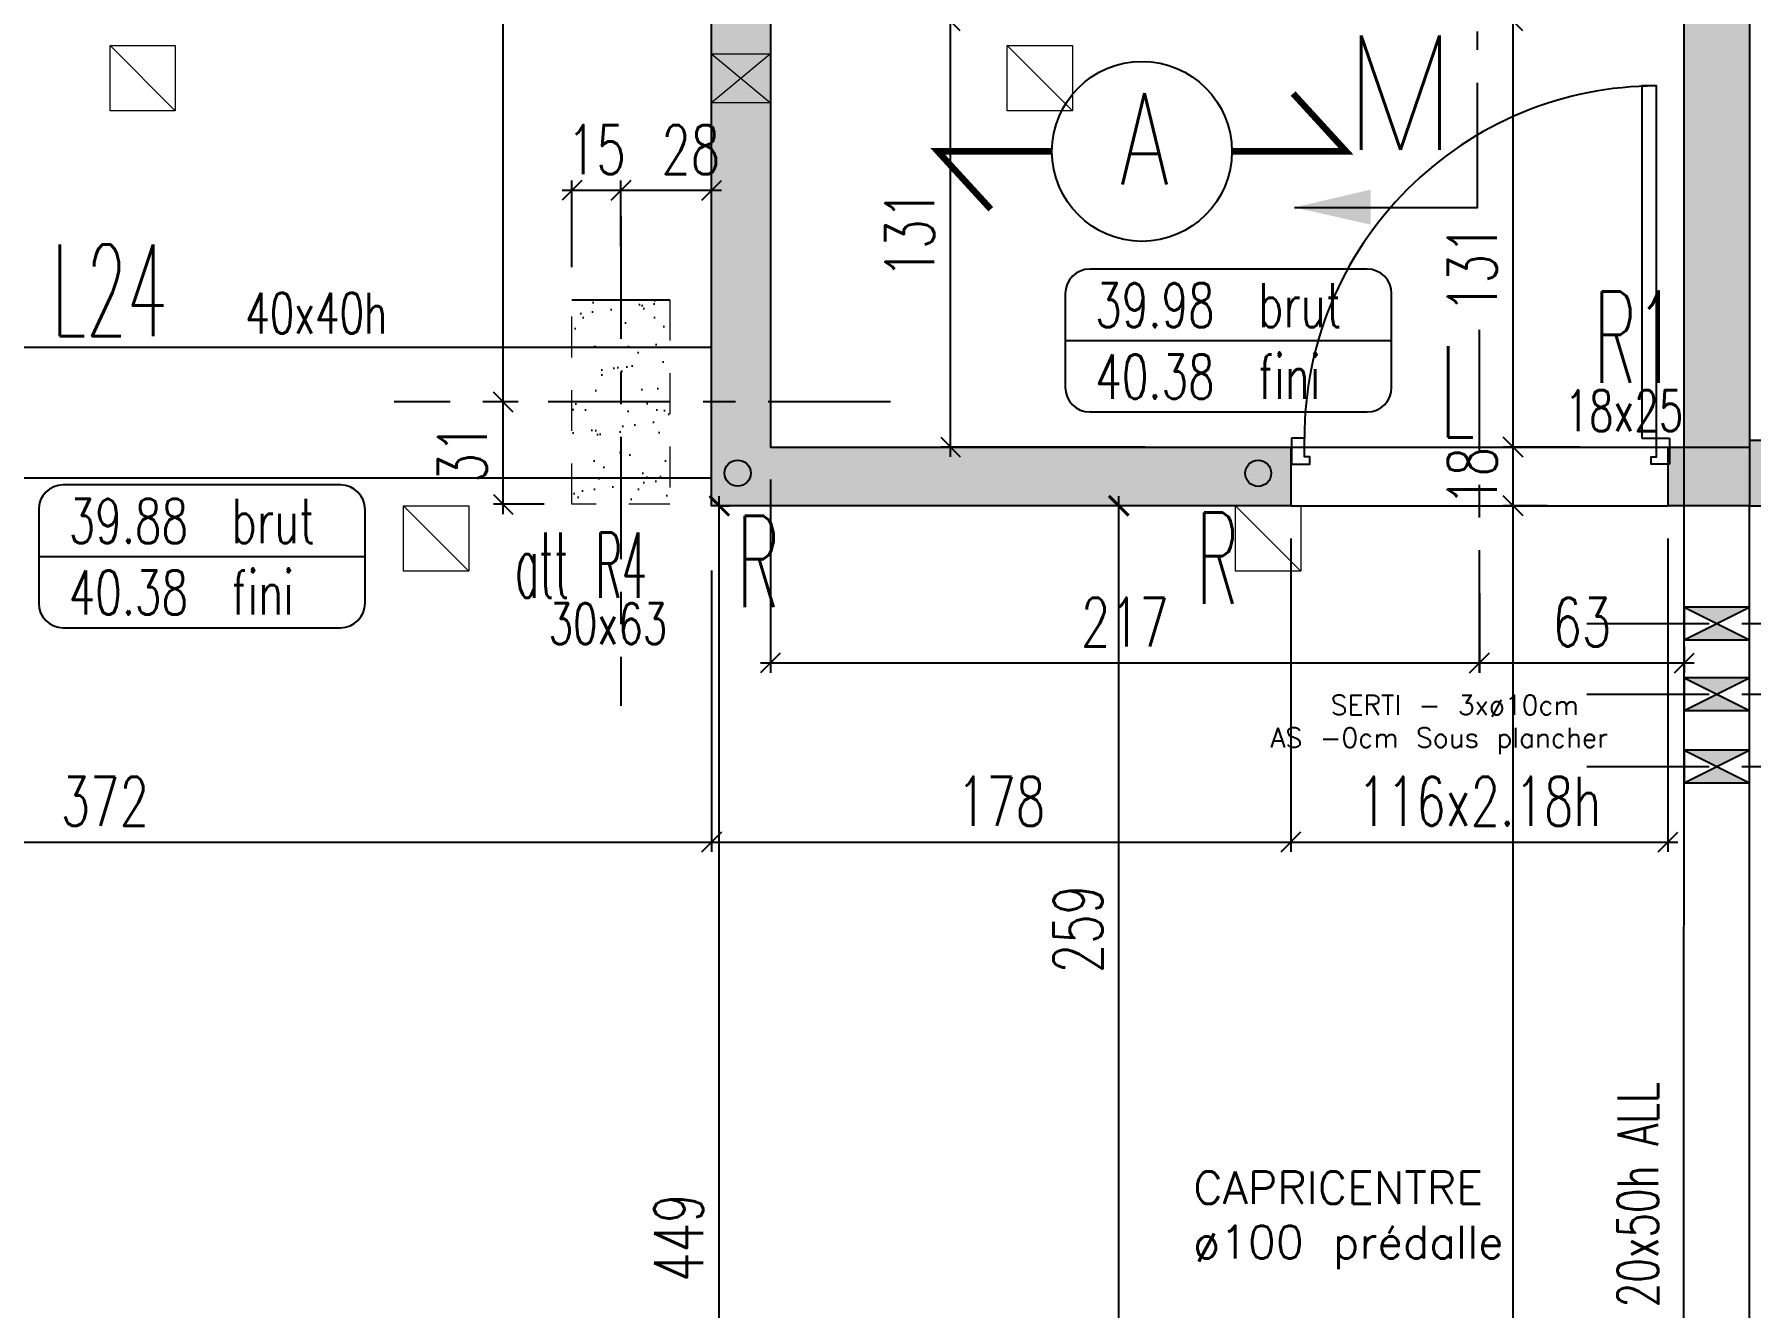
# Model space of a CAD drawing. Extents: x 308 to 787, y -199 to -146.
# Drawn here: x 398.71 to 403.97, y -174.08 to -170.18 of the extents above; entities that cross this region are included whole.
import ezdxf
from ezdxf.enums import TextEntityAlignment as Align

# ---------------------------------------------------------------- set-up
doc = ezdxf.new("R2010")
doc.units = 0
doc.header["$LTSCALE"] = 0.5
doc.header["$MEASUREMENT"] = 0
for name, pattern in [('AXES2', [1.125, 0.75, -0.125, 0.125, -0.125]), ('CACHE', [0.375, 0.25, -0.125]), ('CONTINU', [0]), ('DISCONTINU2', [0.375, 0.25, -0.125])]:
    doc.linetypes.add(name, pattern=pattern)
doc.layers.get('0').update_dxf_attribs({"linetype": 'CONTINUOUS'})
doc.layers.get('DEFPOINTS').update_dxf_attribs({"linetype": 'CONTINUOUS'})
doc.layers.add('00 - RESERVATIONS SPEC Plombier', color=90, linetype='CONTINUOUS', lineweight=20)
for name, color, linetype in [('_ SERTI RESERVATION', 210, 'CACHE'), ('AXES', 6, 'AXES2'), ('COTATION', 7, 'CONTINUOUS'), ('HABILLAGE', 7, 'CONTINUOUS'), ('MURS', 3, 'CONTINUOUS'), ('PLANCHER', 7, 'CONTINUOUS'), ('POCHAGE', 254, 'CONTINUOUS'), ('POTEAUX', 1, 'CONTINUOUS'), ('POUTRES', 2, 'CONTINUOUS'), ('RAID', 1, 'CONTINUOUS'), ('RDC', 7, 'DISCONTINU2'), ('REP-COUPES', 5, 'CONTINUOUS'), ('REPERAGE', 4, 'CONTINUOUS'), ('REPERE-POUT', 4, 'CONTINUOUS'), ('REPERE-RAID', 4, 'CONTINUOUS')]:
    doc.layers.add(name, color=color, linetype=linetype)
doc.styles.add('ROMANS8', font='romans.shx', dxfattribs={"width": 0.7})
doc.styles.get("Standard").update_dxf_attribs({"font": 'txt.shx'})
doc.dimstyles.new('COT50 cm', dxfattribs={"dimtxt": 0.15, "dimasz": 0.06, "dimexe": 0.03, "dimexo": 0.1, "dimgap": 0.05, "dimtad": 1, "dimdec": 0, "dimlfac": 100, "dimzin": 0, "dimdsep": 46, "dimtxsty": 'ROMANS8', "dimblk1": 'OBLIQUE', "dimblk2": 'OBLIQUE', "dimsah": 1, "dimcen": 0.03, "dimdle": 0.03, "dimclrt": 1, "dimadec": 0, "dimazin": 0, "dimtfac": 1, "dimtdec": 0, "dimtmove": 0, "dimatfit": 3, "dimfxl": 0, "dimtolj": 1, "dimtzin": 0, "dimlwd": -1, "dimlwe": -1, "dimarcsym": 0})
pattern_1 = [(37.50000000000001, (-513.7932252132141, 160.441264554556), (-0.004409535067672572, 0.1348776638309211), [0, -0.1064, 0, -0.119, 0, -0.11375]), (7.499999999999999, (-513.7932252132141, 160.441264554556), (0.1238843693687409, 0.1975502245660818), [0, -0.0574, 0, -0.09590000000000001, 0, -0.03675]), (327.5, (-513.8793252132141, 160.441264554556), (0.2179899303226047, 0.000396133747587546), [0, -0.035, 0, -0.126, 0, -0.1645]), (317.5, (-513.8793252132141, 160.441264554556), (0.2104288623200606, 0.06143728954539746), [0, -0.0175, 0, -0.0826, 0, -0.09450000000000001])]

# ---------------------------------------------------------------- blocks, each defined once
blk = doc.blocks.new('139')
at = {"layer": 'HABILLAGE', "color": 7}
blk.add_line((-0.6647674193192543, 0), (0.6647674193192543, 0), dxfattribs=at)
at = {"layer": 'HABILLAGE'}
blk.add_lwpolyline([(-0.5647674193192529, -0.2909585148416696), (0.5647674193192636, -0.2909585148416696, 0.414213562373095), (0.6647674193192632, -0.1909585148416681), (0.6647674193192614, 0.1909585148416717, 0.414213562373095), (0.5647674193192618, 0.2909585148416731), (-0.5647674193192529, 0.2909585148416767, 0.4142135623730961), (-0.6647674193192525, 0.1909585148416753), (-0.6647674193192525, -0.1909585148416681, 0.414213562373095)], format="xyb", close=True, dxfattribs=at)
at = {"layer": 'HABILLAGE', "color": 1, "width": 0.7}
for s, p in [('brut', (0.1214602672022504, 0.05395632803437067)), ('fini', (0.1214602672022504, -0.2370021868072989))]:
    blk.add_text(s, height=0.18, dxfattribs=at).set_placement(p)
for tag, p in [('NIVBRUT', (-0.5425253203965941, 0.05395632803437067)), ('NIVFINI', (-0.5425253203965941, -0.2370021868072989))]:
    blk.add_attdef(tag, p, '', height=0.18, dxfattribs=at)
blk = doc.blocks.new('_Oblique')
at = {"layer": 'COTATION', "color": 0, "lineweight": -2}
blk.add_line((-0.5, -0.5), (0.5, 0.5), dxfattribs=at)
blk = doc.blocks.new('*D399')
at = {"layer": 'COTATION', "color": 0, "transparency": 16777216}
for p, q in [((400.1957446277543, -171.308254149688), (400.1198560674894, -171.308254149688)), ((400.1498560674894, -171.6516713990071), (400.1498560674894, -171.278254149688)), ((400.2755041189919, -171.6216713990071), (400.1198560674894, -171.6216713990071))]:
    blk.add_line(p, q, dxfattribs=at)
at = {"layer": 'DEFPOINTS', "color": 0, "transparency": 16777216}
for p in [(400.1498560674894, -171.308254149688), (400.2957446277543, -171.308254149688), (400.3755041189919, -171.6216713990071)]:
    blk.add_point(p, dxfattribs=at)
at = {"layer": 'COTATION', "color": 0, "transparency": 16777216, "xscale": 0.06, "yscale": 0.06, "zscale": 0.06}
for p, rotation in [((400.1498560674894, -171.308254149688), 90), ((400.1498560674894, -171.6216713990071), 270)]:
    blk.add_blockref('_Oblique', p, dxfattribs=dict(at, rotation=rotation))
at = {"layer": 'COTATION', "color": 1, "transparency": 16777216, "insert": (400.0248560674895, -171.4649627743475), "char_height": 0.15, "attachment_point": 5, "rotation": 90, "style": 'ROMANS8'}
blk.add_mtext('\\A1;31', dxfattribs=at)
blk = doc.blocks.new('*D400')
at = {"layer": 'COTATION', "color": 0, "transparency": 16777216}
for p, q in [((400.1498560674894, -171.338254149688), (400.1498560674894, -167.6265774076013)), ((400.4496150873275, -167.6565774076013), (400.1198560674894, -167.6565774076013)), ((400.1957446277543, -171.308254149688), (400.1198560674894, -171.308254149688))]:
    blk.add_line(p, q, dxfattribs=at)
at = {"layer": 'DEFPOINTS', "color": 0, "transparency": 16777216}
for p in [(400.1498560674894, -167.6565774076013), (400.5496150873275, -167.6565774076013), (400.2957446277543, -171.308254149688)]:
    blk.add_point(p, dxfattribs=at)
at = {"layer": 'COTATION', "color": 0, "transparency": 16777216, "xscale": 0.06, "yscale": 0.06, "zscale": 0.06}
for p, rotation in [((400.1498560674894, -167.6565774076013), 90), ((400.1498560674894, -171.308254149688), 270)]:
    blk.add_blockref('_Oblique', p, dxfattribs=dict(at, rotation=rotation))
at = {"layer": 'COTATION', "color": 1, "transparency": 16777216, "insert": (400.0248560674895, -169.4824157786446), "char_height": 0.15, "attachment_point": 5, "rotation": 90, "style": 'ROMANS8'}
blk.add_mtext('\\A1;365', dxfattribs=at)
blk = doc.blocks.new('*D402')
at = {"layer": 'COTATION', "color": 0, "transparency": 16777216}
for p, q in [((401.5207364921657, -171.4762649828818), (401.5207364921657, -170.1109973541599)), ((402.1792501018343, -170.1409973541599), (401.4907364921658, -170.1409973541599)), ((402.1174753527847, -171.4462649828818), (401.4907364921658, -171.4462649828818))]:
    blk.add_line(p, q, dxfattribs=at)
at = {"layer": 'DEFPOINTS', "color": 0, "transparency": 16777216}
for p in [(401.5207364921657, -170.1409973541599), (402.2792501018344, -170.1409973541599), (402.2174753527847, -171.4462649828818)]:
    blk.add_point(p, dxfattribs=at)
at = {"layer": 'COTATION', "color": 0, "transparency": 16777216, "xscale": 0.06, "yscale": 0.06, "zscale": 0.06}
for p, rotation in [((401.5207364921657, -170.1409973541599), 90), ((401.5207364921657, -171.4462649828818), 270)]:
    blk.add_blockref('_Oblique', p, dxfattribs=dict(at, rotation=rotation))
at = {"layer": 'COTATION', "color": 1, "transparency": 16777216, "insert": (401.3957364921658, -170.7936311685208), "char_height": 0.15, "attachment_point": 5, "rotation": 90, "style": 'ROMANS8'}
blk.add_mtext('\\A1;131', dxfattribs=at)
blk = doc.blocks.new('*D412')
at = {"layer": 'COTATION', "color": 0, "transparency": 16777216}
for p, q in [((403.3496629990657, -171.6261835540025), (403.2148572107492, -171.6261835540025)), ((403.2448572107492, -176.9095014521245), (403.2448572107492, -171.5961835540025)), ((403.6665651948871, -176.8795014521245), (403.2148572107492, -176.8795014521245))]:
    blk.add_line(p, q, dxfattribs=at)
at = {"layer": 'DEFPOINTS', "color": 0, "transparency": 16777216}
for p in [(403.2448572107492, -171.6261835540025), (403.4496629990657, -171.6261835540025), (403.7665651948872, -176.8795014521245)]:
    blk.add_point(p, dxfattribs=at)
at = {"layer": 'COTATION', "color": 0, "transparency": 16777216, "xscale": 0.06, "yscale": 0.06, "zscale": 0.06}
for p, rotation in [((403.2448572107492, -171.6261835540025), 90), ((403.2448572107492, -176.8795014521245), 270)]:
    blk.add_blockref('_Oblique', p, dxfattribs=dict(at, rotation=rotation))
at = {"layer": 'COTATION', "color": 1, "transparency": 16777216, "insert": (403.1198572107492, -174.2528425030634), "char_height": 0.15, "attachment_point": 5, "rotation": 90, "style": 'ROMANS8'}
blk.add_mtext('\\A1;525', dxfattribs=at)
blk = doc.blocks.new('*D413')
at = {"layer": 'COTATION', "color": 0, "transparency": 16777216}
for p, q in [((403.2448572107492, -171.6561835540025), (403.2448572107492, -171.4162649828818)), ((403.448304114191, -171.4462649828818), (403.2148572107492, -171.4462649828818)), ((403.3496629990657, -171.6261835540025), (403.2148572107492, -171.6261835540025))]:
    blk.add_line(p, q, dxfattribs=at)
at = {"layer": 'DEFPOINTS', "color": 0, "transparency": 16777216}
for p in [(403.2448572107492, -171.4462649828818), (403.5483041141911, -171.4462649828818), (403.4496629990657, -171.6261835540025)]:
    blk.add_point(p, dxfattribs=at)
at = {"layer": 'COTATION', "color": 0, "transparency": 16777216, "xscale": 0.06, "yscale": 0.06, "zscale": 0.06}
for p, rotation in [((403.2448572107492, -171.4462649828818), 90), ((403.2448572107492, -171.6261835540025), 270)]:
    blk.add_blockref('_Oblique', p, dxfattribs=dict(at, rotation=rotation))
at = {"layer": 'COTATION', "color": 1, "transparency": 16777216, "insert": (403.1198572107492, -171.5362149708023), "char_height": 0.15, "attachment_point": 5, "rotation": 90, "style": 'ROMANS8'}
blk.add_mtext('\\A1;18', dxfattribs=at)
blk = doc.blocks.new('*D414')
at = {"layer": 'COTATION', "color": 0, "transparency": 16777216}
for p, q in [((403.2448572107492, -171.4762649828818), (403.2448572107492, -170.1109973541599)), ((403.5454651172867, -170.1409973541599), (403.2148572107492, -170.1409973541599)), ((403.448304114191, -171.4462649828818), (403.2148572107492, -171.4462649828818))]:
    blk.add_line(p, q, dxfattribs=at)
at = {"layer": 'DEFPOINTS', "color": 0, "transparency": 16777216}
for p in [(403.2448572107492, -170.1409973541599), (403.6454651172867, -170.1409973541599), (403.5483041141911, -171.4462649828818)]:
    blk.add_point(p, dxfattribs=at)
at = {"layer": 'COTATION', "color": 0, "transparency": 16777216, "xscale": 0.06, "yscale": 0.06, "zscale": 0.06}
for p, rotation in [((403.2448572107492, -170.1409973541599), 90), ((403.2448572107492, -171.4462649828818), 270)]:
    blk.add_blockref('_Oblique', p, dxfattribs=dict(at, rotation=rotation))
at = {"layer": 'COTATION', "color": 1, "transparency": 16777216, "insert": (403.1198572107492, -170.8995463277377), "char_height": 0.15, "attachment_point": 5, "rotation": 90, "style": 'ROMANS8'}
blk.add_mtext('\\A1;131', dxfattribs=at)
blk = doc.blocks.new('*D528')
at = {"layer": 'COTATION', "color": 0, "transparency": 16777216}
for p, q in [((400.7885690225652, -171.8241375556732), (400.7885690225652, -172.6868167271198)), ((397.0696500212317, -172.2167728875051), (397.0696500212317, -172.6868167271198)), ((397.0396500212318, -172.6568167271198), (400.8185690225652, -172.6568167271198))]:
    blk.add_line(p, q, dxfattribs=at)
at = {"layer": 'DEFPOINTS', "color": 0, "transparency": 16777216}
for p in [(400.7885690225652, -171.7241375556732), (397.0696500212317, -172.1167728875051), (400.7885690225652, -172.6568167271198)]:
    blk.add_point(p, dxfattribs=at)
at = {"layer": 'COTATION', "color": 0, "transparency": 16777216, "xscale": 0.06, "yscale": 0.06, "zscale": 0.06, "rotation": 180}
blk.add_blockref('_Oblique', (397.0696500212317, -172.6568167271198), dxfattribs=at)
at = {"layer": 'COTATION', "color": 0, "transparency": 16777216, "xscale": 0.06, "yscale": 0.06, "zscale": 0.06}
blk.add_blockref('_Oblique', (400.7885690225652, -172.6568167271198), dxfattribs=at)
at = {"layer": 'COTATION', "color": 1, "transparency": 16777216, "insert": (398.9291095218985, -172.5318167271198), "char_height": 0.15, "attachment_point": 5, "style": 'ROMANS8'}
blk.add_mtext('\\A1;372', dxfattribs=at)
blk = doc.blocks.new('*D529')
at = {"layer": 'COTATION', "color": 0, "transparency": 16777216}
for p, q in [((402.5636969455641, -171.7262741571066), (402.5636969455641, -172.6868167271198)), ((400.7885690225652, -172.3018607578928), (400.7885690225652, -172.6868167271198)), ((400.7585690225652, -172.6568167271198), (402.5936969455641, -172.6568167271198))]:
    blk.add_line(p, q, dxfattribs=at)
at = {"layer": 'DEFPOINTS', "color": 0, "transparency": 16777216}
for p in [(402.5636969455641, -171.6262741571066), (400.7885690225652, -172.2018607578928), (402.5636969455641, -172.6568167271198)]:
    blk.add_point(p, dxfattribs=at)
at = {"layer": 'COTATION', "color": 0, "transparency": 16777216, "xscale": 0.06, "yscale": 0.06, "zscale": 0.06, "rotation": 180}
blk.add_blockref('_Oblique', (400.7885690225652, -172.6568167271198), dxfattribs=at)
at = {"layer": 'COTATION', "color": 0, "transparency": 16777216, "xscale": 0.06, "yscale": 0.06, "zscale": 0.06}
blk.add_blockref('_Oblique', (402.5636969455641, -172.6568167271198), dxfattribs=at)
at = {"layer": 'COTATION', "color": 1, "transparency": 16777216, "insert": (401.6761329840647, -172.5318167271198), "char_height": 0.15, "attachment_point": 5, "style": 'ROMANS8'}
blk.add_mtext('\\A1;178', dxfattribs=at)
blk = doc.blocks.new('*D530')
at = {"layer": 'COTATION', "color": 0, "transparency": 16777216}
for p, q in [((402.5636969455641, -171.7262741571066), (402.5636969455641, -172.6868167271198)), ((403.7196105694064, -171.7262645355381), (403.7196105694064, -172.6868167271198)), ((402.5336969455641, -172.6568167271198), (403.7496105694064, -172.6568167271198))]:
    blk.add_line(p, q, dxfattribs=at)
at = {"layer": 'DEFPOINTS', "color": 0, "transparency": 16777216}
for p in [(402.5636969455641, -171.6262741571066), (403.7196105694064, -171.6262645355381), (403.7196105694064, -172.6568167271198)]:
    blk.add_point(p, dxfattribs=at)
at = {"layer": 'COTATION', "color": 0, "transparency": 16777216, "xscale": 0.06, "yscale": 0.06, "zscale": 0.06, "rotation": 180}
blk.add_blockref('_Oblique', (402.5636969455641, -172.6568167271198), dxfattribs=at)
at = {"layer": 'COTATION', "color": 0, "transparency": 16777216, "xscale": 0.06, "yscale": 0.06, "zscale": 0.06}
blk.add_blockref('_Oblique', (403.7196105694064, -172.6568167271198), dxfattribs=at)
at = {"layer": 'COTATION', "color": 1, "transparency": 16777216, "insert": (403.1416458094815, -172.5318167271198), "char_height": 0.15, "attachment_point": 5, "style": 'ROMANS8'}
blk.add_mtext('\\A1;116x2.18h', dxfattribs=at)
blk = doc.blocks.new('*D776')
at = {"layer": 'COTATION', "color": 0, "transparency": 16777216}
for p, q in [((400.3605337904756, -170.8948369003688), (400.3605337904756, -170.6295828510201)), ((400.510533803738, -170.8307705062813), (400.510533803738, -170.6295828510201)), ((400.3305337904757, -170.6595828510201), (400.540533803738, -170.6595828510201))]:
    blk.add_line(p, q, dxfattribs=at)
at = {"layer": 'DEFPOINTS', "color": 0, "transparency": 16777216}
for p in [(400.510533803738, -170.6595828510201), (400.510533803738, -170.9307705062813), (400.3605337904756, -170.9948369003688)]:
    blk.add_point(p, dxfattribs=at)
at = {"layer": 'COTATION', "color": 0, "transparency": 16777216, "xscale": 0.06, "yscale": 0.06, "zscale": 0.06, "rotation": 180}
blk.add_blockref('_Oblique', (400.3605337904756, -170.6595828510201), dxfattribs=at)
at = {"layer": 'COTATION', "color": 0, "transparency": 16777216, "xscale": 0.06, "yscale": 0.06, "zscale": 0.06}
blk.add_blockref('_Oblique', (400.510533803738, -170.6595828510201), dxfattribs=at)
at = {"layer": 'COTATION', "color": 1, "transparency": 16777216, "insert": (400.4355337971068, -170.5345828510201), "char_height": 0.15, "attachment_point": 5, "style": 'ROMANS8'}
blk.add_mtext('\\A1;15', dxfattribs=at)
blk = doc.blocks.new('*D777')
at = {"layer": 'COTATION', "color": 0, "transparency": 16777216}
for p, q in [((400.510533803738, -170.8307705062813), (400.510533803738, -170.6295828510201)), ((400.7885690751632, -170.8088881466471), (400.7885690751632, -170.6295828510201)), ((400.480533803738, -170.6595828510201), (400.8185690751632, -170.6595828510201))]:
    blk.add_line(p, q, dxfattribs=at)
at = {"layer": 'DEFPOINTS', "color": 0, "transparency": 16777216}
for p in [(400.7885690751632, -170.6595828510201), (400.510533803738, -170.9307705062813), (400.7885690751632, -170.9088881466471)]:
    blk.add_point(p, dxfattribs=at)
at = {"layer": 'COTATION', "color": 0, "transparency": 16777216, "xscale": 0.06, "yscale": 0.06, "zscale": 0.06, "rotation": 180}
blk.add_blockref('_Oblique', (400.510533803738, -170.6595828510201), dxfattribs=at)
at = {"layer": 'COTATION', "color": 0, "transparency": 16777216, "xscale": 0.06, "yscale": 0.06, "zscale": 0.06}
blk.add_blockref('_Oblique', (400.7885690751632, -170.6595828510201), dxfattribs=at)
at = {"layer": 'COTATION', "color": 1, "transparency": 16777216, "insert": (400.7245514460818, -170.5345828510201), "char_height": 0.15, "attachment_point": 5, "style": 'ROMANS8'}
blk.add_mtext('\\A1;28', dxfattribs=at)
blk = doc.blocks.new('A$C6B096A38')
at = {"layer": 'POCHAGE'}
h = blk.add_hatch(dxfattribs=at)
h.set_pattern_fill('AR-SAND', color=0, scale=0.07)
h.set_pattern_definition(pattern_1)
h.paths.add_polyline_path([(43.51384983912067, -7.159253976344189), (42.1366041614026, -7.159253976344189), (42.1366041614026, -4.60000000118859), (44.71041030049469, -4.600000345755063), (44.71041030049469, -9.075000001186282), (44.89048840896862, -9.075000001186282), (44.89048840896862, -4.60000000118859), (50.79378619422778, -4.60000000118859), (50.79378619422778, -9.280000001191524), (50.97378144450431, -9.280000001191524), (50.97378144450431, -4.60000000118859), (54.69246336292031, -4.60000000265191), (54.69237688321232, -7.305312413242916), (54.87249698720825, -7.305312411779596), (54.87249699585118, -4.61999999164982), (57.67369989422536, -4.6200000011886), (57.67369989422536, -11.18499999999764), (57.87342514671025, -11.1849999809821), (57.8737814443557, -4.420000001191511), (38.35689072228956, -4.420000001191511), (38.35689072228956, -4.60000000118859), (41.95661589450651, -4.60000000118859), (41.95661589450651, -7.509253976342734), (42.13660416140203, -7.509253976342734), (42.13660416140192, -7.339253976341269), (43.33384983919586, -7.339253976341269), (43.33384983919586, -9.075000001186282), (43.51384983912067, -9.075000001186282)])
h = blk.add_hatch(dxfattribs=at)
h.set_pattern_fill('AR-SAND', color=0, scale=0.07)
h.set_pattern_definition(pattern_1)
h.paths.add_polyline_path([(54.56466524027292, -10.55357191681833), (54.26466521374823, -10.55357191681833), (54.26424544595193, -11.18040641545667), (54.56424547232655, -11.18040641545667)])
at = {"layer": 'RDC', "linetype": 'CACHE', "lineweight": 15}
for points in [[(57.87342514671025, -11.1849999809821), (57.67369989422536, -11.18499999999764), (57.67369989422536, -4.6200000011886), (54.87249699585118, -4.61999999164982), (54.87249698720825, -7.305312411779596), (54.69237688321232, -7.305312413242916), (54.69246336292031, -4.60000000265191), (50.97378144450431, -4.60000000118859), (50.97378144450431, -9.280000001191524), (50.79378619422778, -9.280000001191524), (50.79378619422778, -4.60000000118859), (44.89048840896862, -4.60000000118859)], [(38.35689072228956, -4.420000001191511), (57.8737814443557, -4.420000001191511), (57.87342514671025, -11.1849999809821)]]:
    blk.add_lwpolyline(points, dxfattribs=at)
blk.add_lwpolyline([(54.56424547232655, -11.18040641545667), (54.26424544595193, -11.18040641545667), (54.26466521374823, -10.55357191681833), (54.56466524027292, -10.55357191681833)], close=True, dxfattribs=at)
blk = doc.blocks.new('A$C107C5660')
for p, q in [((5.960464477539062e-07, 7.450580596923828e-09), (1.788139343261719e-06, 0.07000000774860382)), ((1.019593834877014, -1.49458646774292e-05), (1.01959502696991, 0.0699850544333458))]:
    blk.add_line(p, q)
for points in [[(1.788139343261719e-06, 0.07000000774860382), (0.01750171184539795, 0.06999971717596054), (0.01750171184539795, 0.06999971717596054), (0.05000174045562744, 0.06999918073415756), (0.05000138282775879, 0.0499991774559021), (0.03500139713287354, 0.0499994307756424), (0.03500056266784668, -5.736947059631348e-07), (0.02500057220458984, -4.097819328308105e-07), (0.02500057220458984, -4.097819328308105e-07), (5.960464477539062e-07, 7.450580596923828e-09)], [(1.01959502696991, 0.0699850544333458), (0.9870949983596802, 0.06998559087514877), (0.9870949983596802, 0.06998559087514877), (0.9695950746536255, 0.06998588144779205), (0.9695947170257568, 0.04998588562011719), (0.9845947027206421, 0.04998563230037689), (0.9845938682556152, -1.436471939086914e-05), (0.9945938587188721, -1.453608274459839e-05), (0.9945938587188721, -1.453608274459839e-05), (1.019593834877014, -1.49458646774292e-05)]]:
    blk.add_lwpolyline(points)
blk.add_lwpolyline([(0.07500028610229492, -1.057982444763184e-06), (0.03500056266784668, -5.736947059631348e-07), (0.03498458862304688, -0.9495939016342163), (0.07498431205749512, -0.9495943859219551)], close=True)
blk.add_arc((0.03500020503997803, -1.492351293563843e-05), 0.9495789677293888, 269.9990437735163, 359.9990476154977)
blk = doc.blocks.new('*D1016')
at = {"layer": 'COTATION', "color": 0, "transparency": 16777216}
for p, q in [((400.9686505442575, -171.5462649828818), (400.9686505442575, -172.1379651074717)), ((403.1416971030678, -171.8944882976601), (403.1416971030678, -172.1379651074717)), ((400.9386505442575, -172.1079651074717), (403.1716971030678, -172.1079651074717))]:
    blk.add_line(p, q, dxfattribs=at)
at = {"layer": 'DEFPOINTS', "color": 0, "transparency": 16777216}
for p in [(400.9686505442575, -171.4462649828818), (403.1416971030678, -171.7944882976601), (403.1416971030678, -172.1079651074717)]:
    blk.add_point(p, dxfattribs=at)
at = {"layer": 'COTATION', "color": 0, "transparency": 16777216, "xscale": 0.06, "yscale": 0.06, "zscale": 0.06, "rotation": 180}
blk.add_blockref('_Oblique', (400.9686505442575, -172.1079651074717), dxfattribs=at)
at = {"layer": 'COTATION', "color": 0, "transparency": 16777216, "xscale": 0.06, "yscale": 0.06, "zscale": 0.06}
blk.add_blockref('_Oblique', (403.1416971030678, -172.1079651074717), dxfattribs=at)
at = {"layer": 'COTATION', "color": 1, "transparency": 16777216, "insert": (402.0551738236626, -171.9829651074717), "char_height": 0.15, "attachment_point": 5, "style": 'ROMANS8'}
blk.add_mtext('\\A1;217', dxfattribs=at)
blk = doc.blocks.new('*D1017')
at = {"layer": 'COTATION', "color": 0, "transparency": 16777216}
for p, q in [((403.1416971030678, -171.8944882976601), (403.1416971030678, -172.1379651074717)), ((403.7694994374423, -172.0578989665834), (403.7694994374423, -172.1379651074717)), ((403.1116971030679, -172.1079651074717), (403.7994994374423, -172.1079651074717))]:
    blk.add_line(p, q, dxfattribs=at)
at = {"layer": 'DEFPOINTS', "color": 0, "transparency": 16777216}
for p in [(403.1416971030678, -171.7944882976601), (403.7694994374423, -171.9578989665834), (403.7694994374423, -172.1079651074717)]:
    blk.add_point(p, dxfattribs=at)
at = {"layer": 'COTATION', "color": 0, "transparency": 16777216, "xscale": 0.06, "yscale": 0.06, "zscale": 0.06, "rotation": 180}
blk.add_blockref('_Oblique', (403.1416971030678, -172.1079651074717), dxfattribs=at)
at = {"layer": 'COTATION', "color": 0, "transparency": 16777216, "xscale": 0.06, "yscale": 0.06, "zscale": 0.06}
blk.add_blockref('_Oblique', (403.7694994374423, -172.1079651074717), dxfattribs=at)
at = {"layer": 'COTATION', "color": 1, "transparency": 16777216, "insert": (403.4555982702551, -171.9829651074717), "char_height": 0.15, "attachment_point": 5, "style": 'ROMANS8'}
blk.add_mtext('\\A1;63', dxfattribs=at)
blk = doc.blocks.new('_ArchTick')
at = {"color": 0, "linetype": 'ByBlock', "const_width": 0.15}
blk.add_lwpolyline([(-0.5, -0.5), (0.5, 0.5)], dxfattribs=at)
blk = doc.blocks.new('*D1119')
at = {"layer": '_ SERTI RESERVATION', "color": 0, "linetype": 'CONTINU', "transparency": 16777216}
for p, q in [((400.8122111519515, -176.1421321396626), (400.8122111519515, -171.5963980693946)), ((400.8122111519515, -171.6263980693946), (400.8422111519515, -171.6263980693946)), ((400.173247656663, -176.1121321396626), (400.8422111519515, -176.1121321396626))]:
    blk.add_line(p, q, dxfattribs=at)
at = {"layer": 'DEFPOINTS', "color": 0, "linetype": 'CONTINU', "transparency": 16777216}
for p in [(400.7885690225652, -171.6263980693946), (400.8122111519515, -171.6263980693946), (400.0732476566629, -176.1121321396626)]:
    blk.add_point(p, dxfattribs=at)
at = {"layer": '_ SERTI RESERVATION', "color": 0, "linetype": 'CONTINU', "transparency": 16777216, "xscale": 0.06, "yscale": 0.06, "zscale": 0.06}
for p, rotation in [((400.8122111519515, -171.6263980693946), 90), ((400.8122111519515, -176.1121321396626), 270)]:
    blk.add_blockref('_ArchTick', p, dxfattribs=dict(at, rotation=rotation))
at = {"layer": '_ SERTI RESERVATION', "linetype": 'CONTINU', "transparency": 16777216, "insert": (400.6872111519515, -173.8692651045286), "char_height": 0.15, "attachment_point": 5, "rotation": 90, "style": 'ROMANS8'}
blk.add_mtext('\\A1;449', dxfattribs=at)
blk = doc.blocks.new('*D1120')
at = {"layer": '_ SERTI RESERVATION', "color": 0, "linetype": 'CONTINU', "transparency": 16777216}
for p, q in [((402.1363928848405, -171.6263361132506), (402.0063928848406, -171.6263361132506)), ((402.0363928848406, -174.2511007959435), (402.0363928848406, -171.5963361132506)), ((402.5920081958235, -174.2211007959435), (402.0063928848406, -174.2211007959435))]:
    blk.add_line(p, q, dxfattribs=at)
at = {"layer": 'DEFPOINTS', "color": 0, "linetype": 'CONTINU', "transparency": 16777216}
for p in [(402.0363928848406, -171.6263361132506), (402.2363928848405, -171.6263361132506), (402.6920081958235, -174.2211007959435)]:
    blk.add_point(p, dxfattribs=at)
at = {"layer": '_ SERTI RESERVATION', "color": 0, "linetype": 'CONTINU', "transparency": 16777216, "xscale": 0.06, "yscale": 0.06, "zscale": 0.06}
for p, rotation in [((402.0363928848406, -171.6263361132506), 90), ((402.0363928848406, -174.2211007959435), 270)]:
    blk.add_blockref('_ArchTick', p, dxfattribs=dict(at, rotation=rotation))
at = {"layer": '_ SERTI RESERVATION', "linetype": 'CONTINU', "transparency": 16777216, "insert": (401.9113928848406, -172.923718454597), "char_height": 0.15, "attachment_point": 5, "rotation": 90, "style": 'ROMANS8'}
blk.add_mtext('\\A1;259', dxfattribs=at)

msp = doc.modelspace()

# ---------------------------------------------------------------- hatches: boundary and pattern name
at = {"layer": '_ SERTI RESERVATION', "linetype": 'CONTINU'}
h = msp.add_hatch(color=6, dxfattribs=at)
h.dxf.hatch_style = 1
h.paths.add_polyline_path([(403.7689986785621, -171.9371669101018), (403.8689927283725, -171.9871696803388), (403.9689868756634, -171.9371724018354)])
h.paths.add_polyline_path([(403.7689986785621, -172.0371669101018), (403.9689866807133, -172.0371724018354), (403.8689927283725, -171.9871696803388)])
h = msp.add_hatch(color=6, dxfattribs=at)
h.dxf.hatch_style = 1
h.paths.add_polyline_path([(403.7689986785621, -172.1536907008302), (403.8689927283725, -172.2036934710672), (403.9689868756634, -172.1536961925638)])
h.paths.add_polyline_path([(403.7689986785621, -172.2536907008302), (403.9689866807133, -172.2536961925638), (403.8689927283725, -172.2036934710672)])
h = msp.add_hatch(color=6, dxfattribs=at)
h.dxf.hatch_style = 1
h.paths.add_polyline_path([(403.7689986785621, -172.3752506596396), (403.8689927283725, -172.4252534298766), (403.9689868756634, -172.3752561513732)])
h.paths.add_polyline_path([(403.7689986785621, -172.4752506596396), (403.9689866807133, -172.4752561513732), (403.8689927283725, -172.4252534298766)])
at = {"layer": 'POCHAGE'}
h = msp.add_hatch(color=256, dxfattribs=at)
h.dxf.hatch_style = 1
edge = h.paths.add_edge_path(flags=16)
edge.add_arc((396.969650021802, -164.9585380693718), 0.04000000000002046, 0, 360)
edge = h.paths.add_edge_path(flags=16)
edge.add_arc((400.8683654934545, -164.9597647497052), 0.04000000000002046, 0, 360)
edge = h.paths.add_edge_path(flags=16)
edge.add_arc((400.8683654934545, -167.5416467609536), 0.04000000000002046, 0, 360)
edge = h.paths.add_edge_path(flags=16)
edge.add_arc((402.369614405111, -166.5416259982287), 0.04000000000002046, 0, 360)
edge = h.paths.add_edge_path(flags=16)
edge.add_arc((402.3666590805813, -167.5416467609539), 0.04000000000002046, 0, 360)
edge = h.paths.add_edge_path(flags=16)
edge.add_arc((403.8696500217923, -164.9597647499957), 0.04000000000002046, 0, 360)
edge = h.paths.add_edge_path(flags=16)
edge.add_arc((402.3662766869561, -168.5859973541597), 0.04000000000002046, 0, 360)
edge = h.paths.add_edge_path(flags=16)
edge.add_arc((400.868365492819, -171.5262649823673), 0.04000000000002046, 0, 360)
edge = h.paths.add_edge_path(flags=16)
edge.add_arc((402.4646887215186, -171.5267698493396), 0.04000000000002046, 0, 360)
edge = h.paths.add_edge_path(flags=16)
edge.add_arc((390.8965407438265, -164.9574577399209), 0.04000000000002046, 0, 360)
edge = h.paths.add_edge_path(flags=16)
edge.add_arc((403.8897118027952, -171.5262649830679), 0.04000000000002046, 0, 360)
edge = h.paths.add_edge_path(flags=16)
edge.add_arc((388.1427592994202, -164.9569673946631), 0.04000000000002046, 0, 360)
edge = h.paths.add_edge_path(flags=16)
edge.add_arc((382.0807142356188, -164.9558911173376), 0.04000000000002046, 0, 360)
edge = h.paths.add_edge_path(flags=16)
edge.add_arc((382.081105665234, -162.7541245836589), 0.04000000000002046, 0, 360)
h.paths.add_polyline_path([(400.968365564885, -167.4516347914772), (400.9686508454472, -167.4516347912651), (400.9686508454472, -165.0611855328771), (400.9687249082982, -165.0612632826667), (403.7695684709528, -165.0612632826667), (403.7695684709528, -169.9609158316951), (402.4592488924503, -169.9609158316951), (402.4592488924503, -169.8409232995986), (402.2792501018344, -169.8409222613137), (402.2792501018344, -170.1409973541599), (403.7695684709528, -170.1409973541599), (403.7695684709528, -171.6262649830681), (403.9689791175066, -171.6262649830681), (403.9689791175066, -171.6210166612486), (403.9699354765439, -164.8612649833652), (382.1730447284169, -164.8612649833652), (382.1727582364435, -162.6512649834024), (375.2730447544461, -162.6512649834024), (375.2730447544461, -162.8512649835896), (381.9730439857195, -162.8512649835896), (381.9727814802613, -169.9413540660366), (382.1727905262198, -169.9413275654451), (382.1730447543637, -165.0612649835514), (388.0527651864134, -165.0612649836177), (388.0527651540942, -169.9412383691966), (388.2327534437407, -169.9412118565702), (388.2327534437424, -165.0612649835505), (390.8066376912862, -165.0612646230484), (390.8064650220833, -169.9412398769027), (390.9866376913082, -169.94121263511), (390.986637691308, -165.0612649835514), (396.8899354765672, -165.0612649835514), (396.8899354765672, -170.941384492271), (397.069935476579, -170.9413579869985), (397.0699354765804, -165.0612649835514), (400.7885695038177, -165.0614439218117), (400.7885690225652, -171.6263980693946), (402.5636969455703, -171.6262648883881), (402.5636970658232, -171.4462648882019), (400.9686505442575, -171.4462649828818), (400.968650831738, -167.6316347638469), (400.9683655643057, -167.6316347570373)])
h.paths.add_polyline_path([(402.2762996670227, -167.4516338187939), (402.2762996670227, -167.6316659789101), (402.2766719115388, -167.631665987796), (402.276647325316, -168.6849924185566), (402.456647325316, -168.6849924185566), (402.456647325316, -166.4416228464943), (402.2766708358466, -166.4416230092894), (402.2766717494368, -167.4516338185173)])
msp.add_hatch(color=251, dxfattribs=at).paths.add_polyline_path([(403.9695744260464, -171.6262698917454), (404.0095850977359, -171.6262698917454), (404.0095850977359, -171.4262698917454), (403.9695744260464, -171.4262698917454)])
at = {"layer": 'POTEAUX'}
h = msp.add_hatch(color=256, dxfattribs=at)
h.dxf.hatch_style = 1
h.paths.add_polyline_path([(403.7196775406894, -171.4462649828818), (403.9695744290497, -171.4462649828818), (403.9695744290497, -171.6262645355381), (403.7196775406894, -171.6262645355381)])
at = {"layer": 'RAID'}
for points in [[(400.828365492819, -171.5262649823671, -1), (400.908365492819, -171.5262649823671, -1)], [(402.4636887216963, -171.566769253143, -1), (402.4636887216963, -171.4867692531429, -1)]]:
    msp.add_hatch(color=256, dxfattribs=at).paths.add_polyline_path(points)

# ---------------------------------------------------------------- linework, layer by layer
at = {"layer": '00 - RESERVATIONS SPEC Plombier', "color": 100}
for p, q in [((398.9449010223575, -170.2162834373335), (399.1449010223578, -170.4162834373337)), ((401.6948847824692, -170.2162834399048), (401.8948847824695, -170.4162834399049)), ((400.9686506350672, -170.2412866834238), (400.7885691131064, -170.3912893556399)), ((400.7885691241022, -170.2412890878063), (400.9686506237636, -170.3912865826064)), ((399.844501294393, -171.6265992117519), (400.0445012943928, -171.8265992117517)), ((402.3942908871645, -171.6265992141361), (402.5942908871643, -171.8265992141362))]:
    msp.add_line(p, q, dxfattribs=at)
for points in [[(398.9449010223575, -170.2162834373335), (399.1449010223578, -170.2162834373335), (399.1449010223578, -170.4162834373337), (398.9449010223575, -170.4162834373337)], [(401.6948847824692, -170.2162834399048), (401.8948847824695, -170.2162834399048), (401.8948847824695, -170.4162834399049), (401.6948847824692, -170.4162834399049)], [(400.7885691241022, -170.2412890878063), (400.9686506350672, -170.2412866834238), (400.9686506237636, -170.3912865826064), (400.7885691131064, -170.3912893556399)], [(399.844501294393, -171.6265992117519), (400.0445012943928, -171.6265992117519), (400.0445012943928, -171.8265992117517), (399.844501294393, -171.8265992117517)], [(402.3942908871645, -171.6265992141361), (402.5942908871643, -171.6265992141361), (402.5942908871643, -171.8265992141362), (402.3942908871645, -171.8265992141362)]]:
    msp.add_lwpolyline(points, close=True, dxfattribs=at)
at = {"layer": '_ SERTI RESERVATION', "linetype": 'CONTINU'}
for p, q in [((403.7689986785621, -171.9371669101018), (403.9689866807133, -172.0371724018354)), ((403.7689986785621, -172.0371669101018), (403.9689868756634, -171.9371724018354)), ((403.7689986785621, -172.1536907008302), (403.9689866807133, -172.2536961925638)), ((403.7689986785621, -172.2536907008302), (403.9689868756634, -172.1536961925638)), ((403.7689986785621, -172.3752506596396), (403.9689866807133, -172.4752561513732)), ((403.7689986785621, -172.4752506596396), (403.9689868756634, -172.3752561513732))]:
    msp.add_line(p, q, dxfattribs=at)
for points in [[(403.7689986785621, -172.0371669101018), (403.9689866807133, -172.0371724018354), (403.9689868756634, -171.9371724018354), (403.7689986785621, -171.9371669101018)], [(403.7689986785621, -172.2536907008302), (403.9689866807133, -172.2536961925638), (403.9689868756634, -172.1536961925638), (403.7689986785621, -172.1536907008302)], [(403.7689986785621, -172.4752506596396), (403.9689866807133, -172.4752561513732), (403.9689868756634, -172.3752561513732), (403.7689986785621, -172.3752506596396)]]:
    msp.add_lwpolyline(points, close=True, dxfattribs=at)
at = {"layer": 'AXES', "color": 1}
for p, q in [((400.510533803738, -170.739552935324), (400.510533803738, -172.239537304413)), ((403.1416971030678, -172.1374823344972), (403.1416971030678, -171.0819839976059)), ((401.3372144658375, -171.308254149688), (399.8158043250647, -171.308254149688)), ((403.4709226253759, -171.9871722962246), (404.6690685098197, -171.9871722962246)), ((403.4709144183043, -172.203696086953), (404.6690603027482, -172.203696086953)), ((403.4709144183043, -172.4252560457624), (404.6690603027482, -172.4252560457624))]:
    msp.add_line(p, q, dxfattribs=at)
at = {"layer": 'COTATION'}
msp.add_line((400.3605337904756, -170.9948369003688), (400.6605336824658, -170.9950377992326), dxfattribs=at)
at = {"layer": 'COTATION', "color": 251}
msp.add_lwpolyline([(403.9695744260464, -171.6262698917454), (404.0095850977359, -171.6262698917454), (404.0095850977359, -171.4262698917454), (403.9695744260464, -171.4262698917454)], close=True, dxfattribs=at)
at = {"layer": 'MURS'}
for points in [[(403.9699354765439, -164.8612649833652), (403.9695744290258, -171.6262649830681), (403.7695684709528, -171.6262649830681), (403.7695684709528, -170.1409973541599)], [(400.968650831738, -167.6316347638469), (400.9686505442575, -171.4462649828818), (402.5636970658171, -171.4462741569203), (402.5636969455641, -171.6262741571066), (400.7885690225652, -171.6263980693946), (400.7885695038177, -165.0614439218117)]]:
    msp.add_lwpolyline(points, dxfattribs=at)
at = {"layer": 'PLANCHER', "color": 1, "const_width": 0.02}
for points in [[(402.3830702102761, -170.5402737465321), (402.7330548972307, -170.5402737465317), (402.5707638203313, -170.3630838834226)], [(401.8317420344009, -170.5402737465318), (401.4817573474463, -170.5402737465321), (401.6440484243457, -170.7174636096412)]]:
    msp.add_lwpolyline(points, dxfattribs=at)
at = {"layer": 'PLANCHER', "color": 1}
msp.add_circle((402.1074061223385, -170.5402737465324), 0.2756640879375505, dxfattribs=at)
at = {"layer": 'POTEAUX'}
msp.add_lwpolyline([(403.7196775406894, -171.4462649828818), (403.9695744290497, -171.4462649828818), (403.9695744290497, -171.6262645355381), (403.7196775406894, -171.6262645355381)], close=True, dxfattribs=at)
at = {"layer": 'POUTRES'}
for p, q in [((400.788569028811, -171.1411958753269), (397.0699354765788, -171.1411958753269)), ((402.5636970658171, -171.4462741569203), (403.7196775406894, -171.4462649828818)), ((400.788569028811, -171.5411958753269), (397.0699354765788, -171.5411958753269)), ((402.5636969455641, -171.6262741571066), (403.7196972605715, -171.6260903971725)), ((403.7665651933967, -176.8795040540184), (403.7696972226462, -171.62615400911)), ((403.969650021209, -176.8795014631502), (403.9695744290497, -171.6262645355381))]:
    msp.add_line(p, q, dxfattribs=at)
at = {"layer": 'RAID'}
for centre in [(400.868365492819, -171.5262649823671), (402.4636887216963, -171.526769253143)]:
    msp.add_circle(centre, 0.04, dxfattribs=at)
at = {"layer": 'REP-COUPES'}
msp.add_line((403.1361265642518, -170.2289080363743), (403.1361265642518, -170.1732993526644), dxfattribs=at)
msp.add_lwpolyline([(402.5748255616029, -170.7121202229739), (403.1361265642518, -170.7121202229739), (403.1361265642518, -170.3305376997066)], dxfattribs=at)
msp.add_solid([(402.8085574056212, -170.6573511818775), (402.5748255616029, -170.7121202229739), (402.8085574056212, -170.7647010699297)], dxfattribs=at)

# ---------------------------------------------------------------- block references
at = {"color": 1, "xscale": 1.137, "yscale": 1.137, "zscale": 1.137, "rotation": 180.0000613008057}
msp.add_blockref('A$C107C5660', (403.7246151027281, -171.4195411023976), dxfattribs=at)
at = {"layer": 'HABILLAGE', "color": 1, "xscale": 0.7521624, "yscale": 0.7521624, "zscale": 0.7521624}
for p, values in [((402.3725706708019, -171.1198537220631), {'NIVBRUT': '39.98', 'NIVFINI': '40.38'}), ((399.2262946924361, -171.7813291625871), {'NIVBRUT': '39.88', 'NIVFINI': '40.38'})]:
    msp.add_blockref('139', p, dxfattribs=at).add_auto_attribs(values)
at = {"layer": 'RDC'}
msp.add_blockref('A$C6B096A38', (346.0958685767274, -160.4412649835505), dxfattribs=at)

# ---------------------------------------------------------------- texts
at = {"layer": '_ SERTI RESERVATION', "linetype": 'ByBlock', "attachment_point": 1}
for s, width, gutter_width, insert, char_height in [('\\pi0.32031;SERTI - 3xø10cm\\P\\pi0.13531;AS -0cm Sous plancher', 1.47061095477352, 1, (402.3655485372946, -172.2069650529668), 0.06), ('CAPRICENTRE\\Pø100 prédalle', 1.472690524271457, 7.922740868216351, (402.2649912395211, -173.6658995595193), 0.1)]:
    msp.add_mtext_dynamic_manual_height_columns(s, width=width, gutter_width=gutter_width, heights=[0], dxfattribs=dict(at, insert=insert, char_height=char_height))
at = {"layer": 'PLANCHER', "color": 1, "width": 0.7}
msp.add_text('A', height=0.28, dxfattribs=at).set_placement((402.1151721261057, -170.5015341343839), align=Align.MIDDLE)
at = {"layer": 'REP-COUPES', "style": 'ROMANS8'}
msp.add_text('M', height=0.35, dxfattribs=at).set_placement((402.7196851090132, -170.5355878888075))
at = {"layer": 'REPERAGE', "color": 1, "style": 'ROMANS8', "width": 0.7}
msp.add_text(' 40x40h', height=0.125, dxfattribs=at).set_placement((399.299523262692, -171.0983732271775))
msp.add_text(' 20x50h ALL', height=0.125, rotation=90, dxfattribs=at).set_placement((403.6898969987803, -174.1423568656235))
at = {"layer": 'REPERE-POUT', "width": 0.519}
for s, p in [('L24', (398.7659728102275, -171.1060716282225)), ('L', (403.0213947112876, -171.417263156021))]:
    msp.add_text(s, height=0.28, dxfattribs=at).set_placement(p)
at = {"layer": 'REPERE-RAID', "color": 4}
for s, height, width, p in [('R1', 0.28, 0.519, (403.4916017549681, -171.2494466842489)), ('R', 0.28, 0.519, (400.8657289670523, -171.9368095369685)), ('R', 0.28, 0.519, (402.2731318644918, -171.9269122361274)), ('att R4', 0.2, 0.45, (400.1864335286579, -171.9081811797211))]:
    msp.add_text(s, height=height, dxfattribs=dict(at, width=width)).set_placement(p)
at = {"layer": 'REPERE-RAID', "color": 1, "style": 'ROMANS8', "width": 0.7}
for s, p in [('18x25', (403.4026839577153, -171.3971578681182)), ('30x63', (400.2888081157076, -172.0499661563114))]:
    msp.add_text(s, height=0.125, dxfattribs=at).set_placement(p)

# ---------------------------------------------------------------- dimensions: what is measured, and where the dimension line sits
at = {"layer": '_ SERTI RESERVATION', "linetype": 'CONTINU'}
for base, p1, p2, picture, middle in [((400.8122111519515, -171.6263980693946), (400.0732476566629, -176.1121321396626), (400.7885690225652, -171.6263980693946), '*D1119', (400.6872111519515, -173.8692651045286)), ((402.0363928848406, -171.6263361132506), (402.6920081958235, -174.2211007959435), (402.2363928848405, -171.6263361132506), '*D1120', (401.9113928848406, -172.923718454597))]:
    dim = msp.add_linear_dim(base=base, p1=p1, p2=p2, angle=90, dimstyle='COT50 cm', override={"dimblk": 'ArchTick', "dimsah": 0, "dimclrt": 256, "dimfxl": 3}, dxfattribs=at)
    dim.commit()
    dim.dimension.update_dxf_attribs({"geometry": picture, "text_midpoint": middle})
at = {"layer": 'COTATION'}
for base, p1, p2, picture, middle in [((400.1498560674894, -167.6565774076013), (400.2957446277543, -171.308254149688), (400.5496150873275, -167.6565774076013), '*D400', (400.0248560674895, -169.4824157786446)), ((400.1498560674894, -171.308254149688), (400.3755041189919, -171.6216713990071), (400.2957446277543, -171.308254149688), '*D399', (400.0248560674895, -171.4649627743475)), ((403.2448572107492, -171.6261835540025), (403.7665651948872, -176.8795014521245), (403.4496629990657, -171.6261835540025), '*D412', (403.1198572107492, -174.2528425030634))]:
    dim = msp.add_linear_dim(base=base, p1=p1, p2=p2, angle=90, dimstyle='COT50 cm', override={"dimtmove": 1}, dxfattribs=at)
    dim.commit()
    dim.dimension.update_dxf_attribs({"geometry": picture, "text_midpoint": middle})
dim = msp.add_linear_dim(base=(401.5207364921657, -170.1409973541599), p1=(402.2174753527847, -171.4462649828818), p2=(402.2792501018344, -170.1409973541599), angle=90, dimstyle='COT50 cm', dxfattribs=at)
dim.commit()
dim.dimension.update_dxf_attribs({"geometry": '*D402', "text_midpoint": (401.3957364921658, -170.7936311685208)})
for base, p1, p2, picture, middle in [((403.2448572107492, -170.1409973541599), (403.5483041141911, -171.4462649828818), (403.6454651172867, -170.1409973541599), '*D414', (403.2448572107492, -170.8995463277377)), ((403.2448572107492, -171.4462649828818), (403.4496629990657, -171.6261835540025), (403.5483041141911, -171.4462649828818), '*D413', (403.2448572107492, -171.5362149708023))]:
    dim = msp.add_linear_dim(base=base, p1=p1, p2=p2, angle=90, dimstyle='COT50 cm', override={"dimtmove": 1}, dxfattribs=at)
    dim.commit()
    dim.dimension.update_dxf_attribs({"geometry": picture, "text_midpoint": middle, "dimtype": 160})
for base, p1, p2, picture, middle in [((400.510533803738, -170.6595828510201), (400.3605337904756, -170.9948369003688), (400.510533803738, -170.9307705062813), '*D776', (400.4355337971068, -170.6595828510201)), ((400.7885690751632, -170.6595828510201), (400.510533803738, -170.9307705062813), (400.7885690751632, -170.9088881466471), '*D777', (400.7245514460818, -170.6595828510201))]:
    dim = msp.add_linear_dim(base=base, p1=p1, p2=p2, dimstyle='COT50 cm', override={"dimtmove": 1}, dxfattribs=at)
    dim.commit()
    dim.dimension.update_dxf_attribs({"geometry": picture, "text_midpoint": middle, "dimtype": 160})
for base, p1, p2, picture, middle in [((403.1416971030678, -172.1079651074717), (400.9686505442575, -171.4462649828818), (403.1416971030678, -171.7944882976601), '*D1016', (402.0551738236626, -171.9829651074717)), ((402.5636969455641, -172.6568167271198), (400.7885690225652, -172.2018607578928), (402.5636969455641, -171.6262741571066), '*D529', (401.6761329840647, -172.5318167271198)), ((400.7885690225652, -172.6568167271198), (397.0696500212317, -172.1167728875051), (400.7885690225652, -171.7241375556732), '*D528', (398.9291095218985, -172.5318167271198)), ((403.7694994374423, -172.1079651074717), (403.1416971030678, -171.7944882976601), (403.7694994374423, -171.9578989665834), '*D1017', (403.4555982702551, -171.9829651074717))]:
    dim = msp.add_linear_dim(base=base, p1=p1, p2=p2, dimstyle='COT50 cm', override={"dimtmove": 1}, dxfattribs=at)
    dim.commit()
    dim.dimension.update_dxf_attribs({"geometry": picture, "text_midpoint": middle})
dim = msp.add_linear_dim(base=(403.7196105694064, -172.6568167271198), p1=(402.5636969455641, -171.6262741571066), p2=(403.7196105694064, -171.6262645355381), text='<>x2.18h', dimstyle='COT50 cm', override={"dimtmove": 1}, dxfattribs=at)
dim.commit()
dim.dimension.update_dxf_attribs({"geometry": '*D530', "text_midpoint": (403.1416458094815, -172.6568167271198), "dimtype": 160})

doc.saveas('drawing.dxf')
